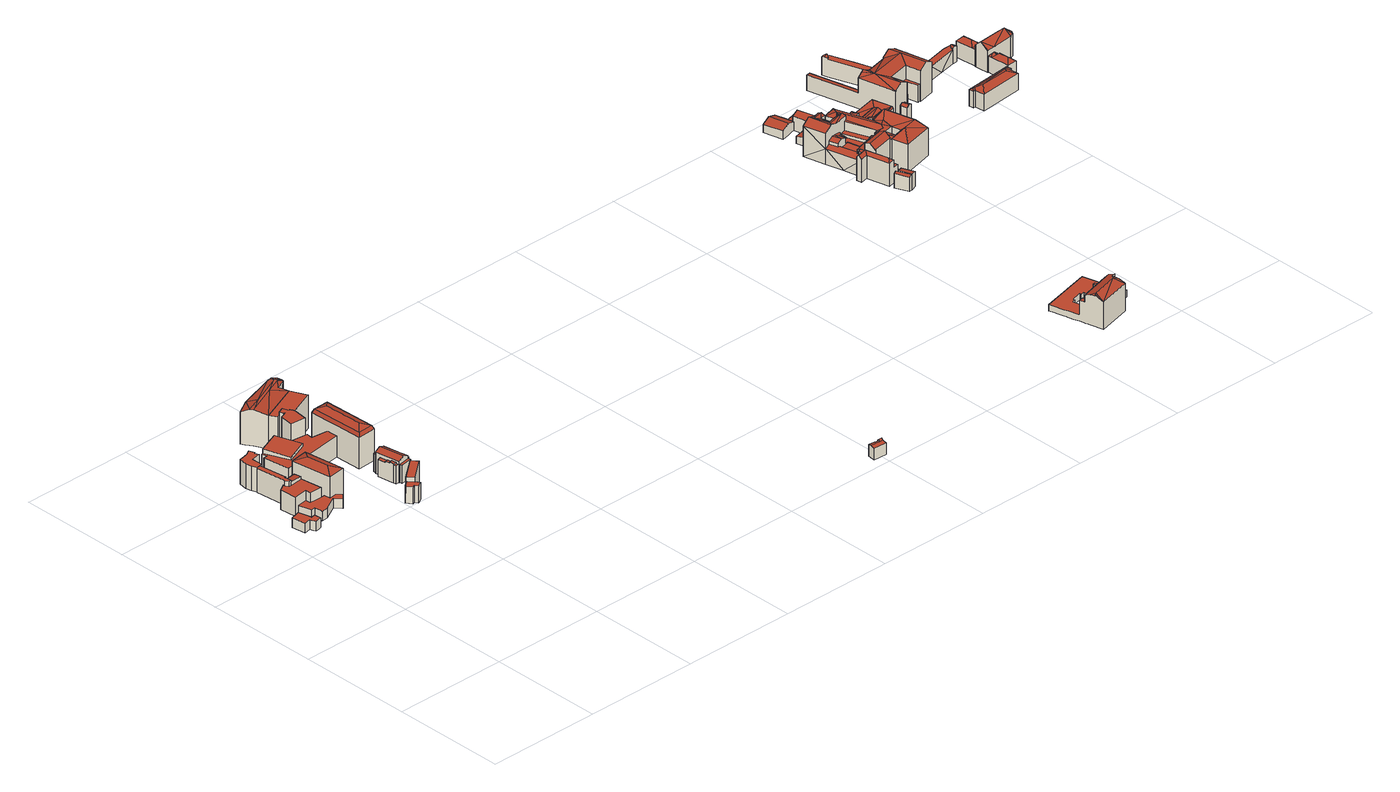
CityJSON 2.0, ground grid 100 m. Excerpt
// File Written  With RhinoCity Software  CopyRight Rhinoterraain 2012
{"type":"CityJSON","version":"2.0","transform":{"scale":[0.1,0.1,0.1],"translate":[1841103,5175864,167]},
"CityObjects":{
"building1":{"type":"Building","attributes":{"name":"inconnu"},"children":["building1-1"]},
"building1-1":{"type":"BuildingPart","attributes":{"measuredHeight":8.42},"parents":["building1"],"geometry":[{"type":"Solid","lod":"2","boundaries":[[[[0,1,2,3,4,5,6,7]],[[8,0,7,9]],[[10,1,0,8]],[[11,2,1,10]],[[2,11,12,3]],[[3,12,13,4]],[[5,4,13,14,15]],[[6,5,15,16,17]],[[9,7,6,17]],[[15,14,13,12,11,10,8,9,17,16]]]],"semantics":{"surfaces":[{"type":"RoofSurface"},{"type":"WallSurface"},{"type":"GroundSurface"}],"values":[[0,1,1,1,1,1,1,1,1,2]]}}]},
"building2":{"type":"Building","attributes":{"name":"inconnu"},"children":["building2-1"]},
"building2-1":{"type":"BuildingPart","attributes":{"measuredHeight":33.27},"parents":["building2"],"geometry":[{"type":"Solid","lod":"2","boundaries":[[[[18,19,20]],[[21,18,20,22]],[[18,21,23,24,25,26]],[[27,26,28]],[[18,26,27,19]],[[19,27,28,20]],[[22,20,28,29]],[[26,25,29,28]],[[30,31,32,33,34,35]],[[36,37,38,39,40,41,42,43,44,45,46,47,48,49]],[[50,51,52,53,54,55,56,57,58,59,60,61]],[[62,63,64,65,66,67,68,69,70]],[[71,72,73]],[[74,75,76,77]],[[73,72,75]],[[73,75,74]],[[78,79,80,81]],[[82,83,79,78]],[[82,65,83]],[[84,65,82]],[[72,84,75]],[[85,86,76,82,78,87,88]],[[75,84,82,76]],[[78,81,89]],[[77,76,86]],[[90,77,86]],[[90,86,91]],[[92,78,89]],[[87,78,92]],[[88,87,92,93]],[[94,88,93]],[[95,85,88,94,96]],[[97,91,86,95,98,99]],[[86,85,95]],[[100,101,102,103,104]],[[105,106,107,108,109,110,111,112,113]],[[114,115,116]],[[117,118,119,120]],[[115,117,120,116]],[[115,114,121,118,117]],[[122,123,124,125,126,127,128,129,130,131,132,133,134,135,136]],[[137,138,139,140,141,142,143,144,145,146,147,148]],[[149,150,151,152,153,154,155,156,157,158,159,160,161]],[[162,163,164,165,166,167,168,169,170,171]],[[172,173,174,175,176,177]],[[178,179,180,181]],[[182,183,184,185]],[[186,187,188,189]],[[190,191,192,193]],[[194,195,196,197,198,199,200,201,202]],[[203,204,205,206,207,208,209,210,211]],[[212,213,214,215,216,217]],[[218,214,213,219,220,221,222,223,224,225,226]],[[227,22,29,228]],[[229,21,22,227]],[[25,24,23,21,229,230,44,43,231,232]],[[25,232,228,29]],[[49,233,234,30,35,34,36]],[[235,236,31,30,234]],[[33,32,31,236,237,238,38,37]],[[33,37,36,34]],[[239,39,38,238]],[[39,239,240,40]],[[241,242,41,40,240]],[[41,242,243,42]],[[42,243,231,43]],[[244,45,44,230]],[[45,244,245,46]],[[246,47,46,245]],[[47,246,247,48]],[[248,233,49,48,247]],[[50,67,249,250,51]],[[52,51,250,251,252]],[[52,252,253,53]],[[254,54,53,253]],[[255,55,54,254]],[[56,55,255,256,257]],[[56,257,258,57]],[[259,62,70,59,58,57,258,260]],[[62,259,261,63]],[[262,263,264,79,83,64,63,261]],[[65,265,266,66]],[[66,266,249,67]],[[267,268,95,96,269]],[[270,98,95,268]],[[271,99,98,270]],[[272,97,99,271]],[[273,274,91,97,272]],[[275,276,90,91,274]],[[277,278,77,90,276]],[[279,74,77,278]],[[280,73,74,279]],[[281,71,73,280]],[[65,84,72,71,281,282,283,284,285,265]],[[79,264,286,80]],[[80,286,287,81]],[[81,287,288,89]],[[289,92,89,288]],[[290,291,93,92,289]],[[292,94,93,291]],[[269,96,94,292]],[[83,65,64]],[[67,50,61,68]],[[69,60,59,70]],[[68,61,60,69]],[[293,100,104,294]],[[102,137,148,103]],[[295,294,104,103,148]],[[105,101,100,106]],[[296,297,107,106,100,293]],[[298,109,108,299]],[[111,110,109,298,300,140,139]],[[111,139,138,112]],[[113,112,138,137,102]],[[301,116,120,302]],[[303,304,114,116,301]],[[118,121,114,304,305,124,123]],[[120,119,118,123,122,306,302]],[[306,122,136,307]],[[308,309,125,124,305]],[[128,310,311,129]],[[129,311,312,130]],[[131,130,312,313,314,132]],[[133,132,314,315,316]],[[133,316,317,134]],[[134,317,318,135]],[[135,318,307,136]],[[319,320,141,140,300]],[[141,320,321,142]],[[144,143,142,321,310,128,127]],[[144,127,126,145]],[[145,126,125,146]],[[322,323,147,146,125,309]],[[295,148,147,323]],[[161,324,325,149]],[[326,150,149,325]],[[327,151,150,326]],[[328,152,151,327]],[[329,330,153,152,328]],[[331,154,153,330]],[[154,331,332,155]],[[156,155,332,299,108]],[[158,157,156,108,107,297,333]],[[334,159,158,333]],[[159,334,335,160]],[[336,324,161,160,335]],[[101,105,113,102]],[[337,164,163,338]],[[339,340,165,164,337]],[[341,342,166,165,340]],[[166,342,343,167]],[[167,343,344,168]],[[169,168,344,345,346]],[[169,346,347,170]],[[348,171,170,347]],[[349,172,177,350]],[[351,352,173,172,349]],[[175,174,173,352,338,163,162]],[[177,176,175,162,171,348,350]],[[178,353,354,179]],[[179,354,355,180]],[[186,183,182,191,190,356,357,358,359,353,178,187]],[[187,178,181,188]],[[360,356,190,193,361]],[[362,194,202,363]],[[197,364,365,198]],[[198,365,366,199]],[[367,200,199,366]],[[200,367,368,201]],[[363,202,201,368]],[[369,370,203,211,371]],[[372,373,204,203,370]],[[374,205,204,373]],[[375,206,205,374]],[[206,375,376,207]],[[210,377,371,211]],[[215,214,218,226,378,379,364,197,196,195]],[[362,377,210,209,212,217,216,215,195,194]],[[207,376,380,381,220,219,213,212,209,208]],[[355,378,226,225,224,223,222,221,220,381,361,193,192,185,184,189,188,181,180]],[[191,182,185,192]],[[183,186,189,184]],[[323,322,309,308,305,304,303,301,302,306,307,318,317,316,315,314,313,312,311,310,321,320,319,300,298,299,332,331,330,329,328,327,326,325,324,336,335,334,333,297,296,293,294,295]],[[245,244,230,229,227,228,232,231,243,242,241,240,239,238,237,236,235,234,233,248,247,246]],[[363,368,367,366,365,364,379,378,355,354,353,359,358,357,356,360,361,381,380,376,375,374,373,372,370,369,371,377,362]],[[263,262,261,259,260,258,257,256,255,254,253,252,251,250,249,266,265,285,284,283,282,281,280,279,278,277,276,275,274,273,272,271,270,268,267,269,292,291,290,289,288,287,286,264]],[[348,347,346,345,344,343,342,341,340,339,337,338,352,351,349,350]]]],"semantics":{"surfaces":[{"type":"RoofSurface"},{"type":"WallSurface"},{"type":"GroundSurface"}],"values":[[0,0,0,0,0,0,0,0,0,0,0,0,0,0,0,0,0,0,0,0,0,0,0,0,0,0,0,0,0,0,0,0,0,0,0,0,0,0,0,0,0,0,0,0,0,0,0,0,0,0,0,0,0,1,1,1,1,1,1,1,1,1,1,1,1,1,1,1,1,1,1,1,1,1,1,1,1,1,1,1,1,1,1,1,1,1,1,1,1,1,1,1,1,1,1,1,1,1,1,1,1,1,1,1,1,1,1,1,1,1,1,1,1,1,1,1,1,1,1,1,1,1,1,1,1,1,1,1,1,1,1,1,1,1,1,1,1,1,1,1,1,1,1,1,1,1,1,1,1,1,1,1,1,1,1,1,1,1,1,1,1,1,1,1,1,1,1,1,1,1,1,1,1,1,1,1,1,1,1,1,1,1,2,2,2,2,2]]}}]},
"building3":{"type":"Building","attributes":{"name":"inconnu"},"children":["building3-1"]},
"building3-1":{"type":"BuildingPart","attributes":{"measuredHeight":12.06},"parents":["building3"],"geometry":[{"type":"Solid","lod":"2","boundaries":[[[[382,383,384,385]],[[382,385,386]],[[387,382,386]],[[388,389,390,391,383,392,393]],[[383,391,394,395,396,384]],[[397,398,399,388,393,387,386]],[[386,385,384,400,401,402,397]],[[388,399,403,389]],[[404,405,390,389,403]],[[406,407,408,394,391,390,405]],[[395,394,408,409,410,396]],[[400,384,396,410]],[[393,392,383,382,387]],[[402,401,400,410,409,408,407,406,405,404,403,399,398,397]]]],"semantics":{"surfaces":[{"type":"RoofSurface"},{"type":"WallSurface"},{"type":"GroundSurface"}],"values":[[0,0,0,0,0,1,1,1,1,1,1,1,1,2]]}}]},
"building4":{"type":"Building","attributes":{"name":"inconnu"},"children":["building4-1"]},
"building4-1":{"type":"BuildingPart","attributes":{"measuredHeight":28.03},"parents":["building4"],"geometry":[{"type":"Solid","lod":"2","boundaries":[[[[411,412,413,414,415,416]],[[417,418,419]],[[420,421,422]],[[423,420,422]],[[424,421,420]],[[424,420,423]],[[425,426,427,428]],[[429,430,431,432,433,434]],[[435,436,437,438,439,440,441,442,443,419,444,445,446,447,448]],[[449,435,448]],[[450,451,444,452,453]],[[444,454,452]],[[419,454,444]],[[455,456,454,419]],[[445,444,451]],[[457,458,459,460,461,462,463,464,465,466,467,468,469,470,471,472,473,474,475,476],[477,478,479,480,481,482]],[[449,483,484,411,416,415,435]],[[485,412,411,484]],[[414,413,412,485,486,437,436]],[[414,436,435,415]],[[456,455,418,417,443,442,441,426,425,469,468,467,466,465,487,488,489,490,491,492,493,494,495,496,497,498,499,500,501,454]],[[479,424,423,480]],[[421,424,479,478,477]],[[422,421,477,482,481]],[[480,423,422,481]],[[502,503,463,429,434]],[[430,462,504,505,431]],[[433,432,431,505,506,507,502,434]],[[508,509,461,447,446]],[[460,510,483,449,448,447,461]],[[511,473,472,471,427,426,441,440,439,438,437,486,512]],[[454,501,513,452]],[[514,515,516,517,518,445,451,450,453,452,513]],[[446,445,518,519,508]],[[476,520,521,457]],[[457,521,522,458]],[[458,522,523,459]],[[459,523,510,460]],[[461,509,504,462]],[[524,525,464,463,503]],[[487,465,464,525]],[[526,474,473,511]],[[474,526,527,475]],[[520,476,475,527]],[[462,430,429,463]],[[469,425,428,470]],[[470,428,427,471]],[[443,417,419]],[[418,455,419]],[[513,501,500,499,498,497,496,495,494,493,492,491,490,489,488,487,525,524,503,502,507,506,505,504,509,508,519,518,517,516,515,514],[510,523,522,521,520,527,526,511,512,486,485,484,483]]]],"semantics":{"surfaces":[{"type":"RoofSurface"},{"type":"WallSurface"},{"type":"GroundSurface"}],"values":[[0,0,0,0,0,0,0,0,0,0,0,0,0,0,0,0,1,1,1,1,1,1,1,1,1,1,1,1,1,1,1,1,1,1,1,1,1,1,1,1,1,1,1,1,1,1,1,1,1,2]]}}]},
"building5":{"type":"Building","attributes":{"name":"inconnu"},"children":["building5-1"]},
"building5-1":{"type":"BuildingPart","attributes":{"measuredHeight":14.2},"parents":["building5"],"geometry":[{"type":"Solid","lod":"2","boundaries":[[[[528,529,530,531,532,533]],[[534,535,536,537,538,539,540]],[[541,542,543,544]],[[545,546,544,543,547,548,549]],[[550,551,552,553,554,555]],[[556,557,528,533,558]],[[559,529,528,557]],[[560,561,562,532,531,534,540]],[[532,562,558,533]],[[538,537,536,548,547,563,564,565]],[[540,539,538,565,566,567,568,560]],[[559,569,570,546,545,549,530,529]],[[571,572,573,541,544,546,570,574]],[[542,541,573,575,576]],[[547,543,542,576,577,578,563]],[[530,549,548,536,535,534,531]],[[579,580,550,555,581]],[[582,583,551,550,580]],[[551,583,584,552]],[[555,554,553,552,584,585,586,587,588,581]],[[587,586,585,584,583,582,580,579,581,588]],[[560,568,567,566,565,564,563,578,577,576,575,573,572,571,574,570,569,559,557,556,558,562,561]]]],"semantics":{"surfaces":[{"type":"RoofSurface"},{"type":"WallSurface"},{"type":"GroundSurface"}],"values":[[0,0,0,0,0,1,1,1,1,1,1,1,1,1,1,1,1,1,1,1,2,2]]}}]},
"building6":{"type":"Building","attributes":{"name":"inconnu"},"children":["building6-1"]},
"building6-1":{"type":"BuildingPart","attributes":{"measuredHeight":32.62},"parents":["building6"],"geometry":[{"type":"Solid","lod":"2","boundaries":[[[[589,590,591,592]],[[593,594,595,596]],[[591,590,595,594]],[[591,594,593]],[[592,591,593]],[[597,598,592,593,599]],[[600,601,589,592]],[[599,593,596,602]],[[597,599,602]],[[598,600,592]],[[598,601,600]],[[603,604,605,606,607,608,609,610]],[[611,612,613,614]],[[615,616,617,618]],[[619,620,616]],[[621,619,616]],[[615,621,616]],[[616,620,622]],[[623,616,624]],[[617,616,623]],[[625,622,626]],[[627,622,625]],[[616,622,627]],[[616,627,628,624]],[[629,630,624,631,632]],[[624,628,633,634,631]],[[635,623,624,630]],[[636,637,638]],[[639,636,638]],[[636,640,637]],[[641,636,639]],[[642,643,644,645]],[[646,647,648]],[[643,649,650]],[[650,649,640,636]],[[644,636,641]],[[646,643,642,647]],[[643,650,636,644]],[[647,642,645,648]],[[651,652,653]],[[654,651,653,655]],[[656,652,651,654]],[[657,658,659]],[[660,657,661]],[[662,660,661]],[[656,654,655,658]],[[661,657,663]],[[660,656,658,657]],[[662,656,660]],[[663,657,664]],[[657,659,664]],[[665,666,667]],[[668,669,666]],[[668,670,669]],[[668,666,665]],[[671,672,668,665,673,674]],[[675,665,676]],[[677,665,675]],[[673,665,677]],[[665,678,676]],[[665,667,678]],[[679,680,681,682,683]],[[684,685,686,687,688]],[[689,690,691,692]],[[693,694,690,689]],[[695,696,697,698,699]],[[700,701,702,703]],[[704,700,703]],[[705,706,707]],[[708,706,705]],[[705,707,709]],[[710,711,705]],[[710,705,709]],[[712,713,714,715,716,717]],[[718,719,720,721,722,723,724,725]],[[726,727,719]],[[727,720,719]],[[728,726,719,729]],[[730,731,732]],[[733,734,732,735,736]],[[735,732,731,737,738]],[[739,740,741,742,731,730]],[[743,744,745,746]],[[747,748,749,750,743,746,751,752,753]],[[746,745,751]],[[754,755,756,743,750,757]],[[743,756,758,759,744]],[[760,761,762,763]],[[762,764,765]],[[761,766,764,762]],[[767,768,769,770,771,772,773]],[[774,775,776,769,768,777]],[[778,779,780,781,782,783]],[[784,785,786,787,788,699,789,790,791,792]],[[793,794,763]],[[793,763,711]],[[795,796,797]],[[795,797,798,765]],[[711,763,799,765,798]],[[800,801,802,803,804,805,806,807]],[[808,809,801]],[[810,809,808]],[[811,808,801]],[[812,802,801,809]],[[813,814,815]],[[816,813,815,817]],[[816,818,819,820,813]],[[821,822,816,817]],[[823,824,825,826,827,828,829,830,831,832,833,834]],[[835,836,837,838]],[[836,824,823,837]],[[825,824,836,835]],[[839,840,841,821,842]],[[841,843,821]],[[842,821,817,844,829]],[[845,829,844]],[[830,829,845]],[[843,818,816]],[[821,843,816,822]],[[773,846,847,814,813]],[[820,773,813]],[[848,849,828,827]],[[829,828,850,839,842]],[[850,851,839]],[[852,853,850,828]],[[854,852,828]],[[849,855,854,828]],[[856,857,858]],[[857,859,858]],[[858,859,860]],[[861,858,860]],[[862,856,858]],[[862,858,861,863]],[[864,833,865,866]],[[867,845,865]],[[833,868,865]],[[831,867,865,868]],[[869,866,865,861,860]],[[870,863,861]],[[845,870,861,865]],[[871,872,873,874,875,876,877,878,879,880]],[[881,882,883,884,885,886,887]],[[888,889,890]],[[889,891,890]],[[704,891,889]],[[727,892,893,894,895]],[[896,704,703,897]],[[898,899,900,901,902,903,892]],[[898,892,727,891]],[[704,898,891]],[[904,905,898,704,896]],[[906,907,908,909]],[[910,911,912,913]],[[914,915,912]],[[911,914,912]],[[912,915,916]],[[917,916,918]],[[913,912,916,917,919,920]],[[913,920,921]],[[922,923,924,925,926]],[[927,923,922,928]],[[929,928,922]],[[930,931,932,933,934,935]],[[934,933,936,937]],[[938,939,940,941,942,943,944]],[[945,946,947,948,949,950,939,951,952]],[[953,954,955,956]],[[956,955,957]],[[957,955,958]],[[955,959,958]],[[958,959,913,960]],[[961,962,963,964,919,965,966,967,968,930]],[[596,969,970,602]],[[971,597,602,970]],[[972,598,597,971]],[[598,972,973,601]],[[601,973,974,589]],[[589,974,975,590]],[[590,975,976,595]],[[969,596,595,976]],[[610,977,978,603]],[[606,979,980,607]],[[981,982,608,607,980]],[[609,608,982,983,984]],[[609,984,977,610]],[[985,611,614,986]],[[987,612,611,985]],[[620,619,613,612,987,988,989,990,991]],[[631,634,992,993,994,632]],[[995,629,632,994]],[[996,997,998,635,630,629,995]],[[635,998,999,623]],[[1000,1001,617,623,999]],[[1002,1003,618,617,1001]],[[1004,986,614,613,619,621,615,618,1003,1005]],[[626,622,620,991,1006,1007,1008]],[[979,606,605,627,625,626,1008]],[[627,605,604,628]],[[634,633,628,604,603,978,992]],[[1009,641,639,1010]],[[1011,644,641,1009]],[[644,1011,1012,645]],[[1013,648,645,1012]],[[1014,646,648,1013]],[[649,643,646,1014,1015,1016,1017,1018]],[[640,1019,1020,637]],[[637,1020,1021,638]],[[1010,639,638,1021]],[[659,1022,1023,664]],[[1024,663,664,1023]],[[1025,661,663,1024]],[[656,662,1026,1027,1028,652]],[[652,1028,1029,653]],[[1030,1031,655,653,1029]],[[1032,1033,658,655,1031]],[[658,1033,1022,659]],[[1034,1035,675,676,1036]],[[1037,1038,677,675,1035]],[[1039,673,677,1038]],[[640,649,1018,1040,672,671,674,673,1039,1019]],[[668,672,1040,1041,1042,670]],[[1043,667,666,669,670,1042,1044,1026,662,661,1025]],[[678,667,1043,1045,1046]],[[678,1046,1036,676]],[[1047,680,679,1048]],[[1049,1050,681,680,1047]],[[681,1050,1051,682]],[[682,1051,1052,683]],[[1053,684,688,1054]],[[1053,1048,679,685,684]],[[687,686,685,679,683,1052,1055]],[[687,1055,1054,688]],[[1056,1057,1058,693,689,692,1059]],[[693,1058,1060,694]],[[690,694,1060,1061,1062,691]],[[1059,692,691,1062]],[[696,878,877,697]],[[1063,1064,1065,897,703,702,1066]],[[704,889,700]],[[702,701,700,889,888,1067,1068,1066]],[[1069,1070,711,710,1071]],[[706,1072,1073,707]],[[707,1073,1074,709]],[[1071,710,709,1074]],[[717,766,1075,1076,712]],[[1077,713,712,1076]],[[850,718,725,724,723,722,721,720,895,894,893,892,903,902,875,874,740,739,730,732,734,733,810,808,811,779,778,783,851]],[[1078,890,891,726,728,729,852,1079]],[[736,809,810,733]],[[740,874,873,741]],[[803,737,731,742,741,873,872,884,883,882,881,804]],[[735,812,809,736]],[[789,698,697,877,876,1080,1081,755,754,757,750,775,774,843,790]],[[759,758,756,755,1081,1082,1083,1084,1085,1086]],[[759,1086,1087,744]],[[744,1087,1088,745]],[[907,751,745,1088,1089,1090,908]],[[906,1091,1092,753,752,751,907]],[[761,760,1093,1094,1075,766]],[[769,776,775,750,749,748,747,770]],[[773,772,771,770,747,753,1092,1095,846]],[[780,779,811,801,800,781]],[[787,880,879,788]],[[699,698,789]],[[797,708,705,798]],[[1096,793,711,1070]],[[794,837,823,1097,1098,1093,760,763]],[[804,881,887,805]],[[1099,817,815,1100]],[[817,1099,1101,844]],[[832,831,868,833]],[[713,1077,1102,1097,823,834,833,714]],[[793,1096,1103,835,838,837,794]],[[1104,825,835,1103]],[[1105,1106,827,826,825,1104]],[[1107,1108,849,848,827,1106]],[[855,849,1108,1109,1110,854]],[[854,1110,1079,852]],[[851,783,782,839]],[[841,791,790,843]],[[847,846,1095,1111,1112]],[[867,830,845]],[[845,844,870]],[[870,844,1101,1113,863]],[[1113,1100,815,862,863]],[[857,847,1112,1114,1115,859]],[[860,859,1115,1116,1117]],[[1072,706,708,797,866,869,860,1117]],[[830,867,831]],[[814,856,862,815]],[[847,857,856,814]],[[781,800,807,791,841,840,839,782]],[[1118,1080,876]],[[875,1119,1118]],[[875,1118,876]],[[901,875,902]],[[1120,1119,875]],[[901,1120,875]],[[884,872,871,885]],[[1121,1122,1123,1124,1125,1126,1127,1128,1120,901,900,899,898,905,904,896,897,1065,1129,1130]],[[1131,1067,888,890,1078]],[[796,715,714,833,864,866,797]],[[887,886,885,871,880,787,786,785,784,792,806,805]],[[806,792,791,807]],[[820,819,818,843,774,777,768,767,773]],[[799,763,762,765]],[[764,766,717,716,795,765]],[[1091,906,909,1132]],[[1132,909,908,1090]],[[802,812,735,738,737,803]],[[853,852,729,719,718,850]],[[891,727,726]],[[720,727,895]],[[795,716,715,796]],[[705,711,798]],[[879,878,696,695,788]],[[788,695,699]],[[1133,1134,1135,911,910,913,959]],[[914,911,1135,1136,1137,915]],[[915,1137,1138,916]],[[916,966,918]],[[916,1138,1139,966]],[[1140,1141,967]],[[966,1139,1140]],[[966,1140,967]],[[1142,1143,1144,1145,1146,1147,1148,1149,929,922,926,947,946,945,952,951,938]],[[1150,1151,928,929,1149]],[[1152,927,928,1151]],[[949,924,923,927,1152,1153,1154,1155,950]],[[924,949,948,925]],[[925,948,947,926]],[[1156,1157,1158,935,934,937,1159]],[[931,968,967,932]],[[933,932,967,1141,1160,1161,1162,936]],[[1159,937,936,1162]],[[1163,1164,1165,1166,1142,938,944,953,956,957,1167]],[[940,950,1155,1168,941]],[[941,1168,1169,942]],[[1170,954,953,944,943,942,1169]],[[939,938,951]],[[950,940,939]],[[1171,1172,1167,957,958,960,1173]],[[954,1170,1174,955]],[[955,1174,1133,959]],[[930,935,961]],[[1175,1176,962,961,935,1158]],[[1177,1173,960,913,921,963,962,1176]],[[964,920,919]],[[968,931,930]],[[965,919,917]],[[965,917,918,966]],[[920,964,963,921]],[[1071,1074,1073,1072,1117,1116,1115,1114,1112,1111,1095,1092,1091,1132,1090,1089,1088,1087,1086,1085,1084,1083,1082,1081,1080,1118,1119,1120,1128,1127,1126,1125,1124,1123,1122,1121,1130,1129,1065,1064,1063,1066,1068,1067,1131,1078,1079,1110,1109,1108,1107,1106,1105,1104,1103,1096,1070,1069],[1099,1100,1113,1101],[1094,1093,1098,1097,1102,1077,1076,1075]],[[1023,1022,1033,1032,1031,1030,1029,1028,1027,1026,1044,1042,1041,1040,1018,1017,1016,1015,1014,1013,1012,1011,1009,1010,1021,1020,1019,1039,1038,1037,1035,1034,1036,1046,1045,1043,1025,1024]],[[1055,1052,1051,1050,1049,1047,1048,1053,1054]],[[975,974,973,972,971,970,969,976]],[[977,984,983,982,981,980,979,1008,1007,1006,991,990,989,988,987,985,986,1004,1005,1003,1002,1001,1000,999,998,997,996,995,994,993,992,978]],[[1157,1156,1159,1162,1161,1160,1141,1140,1139,1138,1137,1136,1135,1134,1133,1174,1170,1169,1168,1155,1154,1153,1152,1151,1150,1149,1148,1147,1146,1145,1144,1143,1142,1166,1165,1164,1163,1167,1172,1171,1173,1177,1176,1175,1158]],[[1062,1061,1060,1058,1057,1056,1059]]]],"semantics":{"surfaces":[{"type":"RoofSurface"},{"type":"WallSurface"},{"type":"GroundSurface"}],"values":[[0,0,0,0,0,0,0,0,0,0,0,0,0,0,0,0,0,0,0,0,0,0,0,0,0,0,0,0,0,0,0,0,0,0,0,0,0,0,0,0,0,0,0,0,0,0,0,0,0,0,0,0,0,0,0,0,0,0,0,0,0,0,0,0,0,0,0,0,0,0,0,0,0,0,0,0,0,0,0,0,0,0,0,0,0,0,0,0,0,0,0,0,0,0,0,0,0,0,0,0,0,0,0,0,0,0,0,0,0,0,0,0,0,0,0,0,0,0,0,0,0,0,0,0,0,0,0,0,0,0,0,0,0,0,0,0,0,0,0,0,0,0,0,0,0,0,0,0,0,0,0,0,0,0,0,0,0,0,0,0,0,0,0,0,0,0,0,0,0,0,0,0,1,1,1,1,1,1,1,1,1,1,1,1,1,1,1,1,1,1,1,1,1,1,1,1,1,1,1,1,1,1,1,1,1,1,1,1,1,1,1,1,1,1,1,1,1,1,1,1,1,1,1,1,1,1,1,1,1,1,1,1,1,1,1,1,1,1,1,1,1,1,1,1,1,1,1,1,1,1,1,1,1,1,1,1,1,1,1,1,1,1,1,1,1,1,1,1,1,1,1,1,1,1,1,1,1,1,1,1,1,1,1,1,1,1,1,1,1,1,1,1,1,1,1,1,1,1,1,1,1,1,1,1,1,1,1,1,1,1,1,1,1,1,1,1,1,1,1,1,1,1,1,1,1,1,1,1,1,1,1,1,1,1,1,1,1,1,1,1,1,1,1,1,1,1,1,1,1,1,1,1,2,2,2,2,2,2,2]]}}]}
},
"vertices":[
[122,2131,244],[95,2247,244],[7,2223,244],[29,2103,244],[87,2115,244],[105,2064,244],[164,2079,244],[157,2137,244],[122,2131,160],[157,2137,160],[95,2247,160],[7,2223,160],[29,2103,160],[87,2115,160],[96,2089,160],[105,2064,160],[134,2071,160],[164,2079,160],
[856,2871,529],[926,2809,556],[991,2875,529],[842,2883,500],[1004,2889,500],[848,2721,500],[851,2626,500],[859,2394,500],[871,2407,529],[937,2473,556],[1007,2412,529],[1021,2399,500],[482,2910,445],[290,2833,445],[291,2831,445],[376,2617,435],[569,2694,435],[536,2778,439],[569,2694,409],[376,2617,409],[291,2831,409],[271,2824,409],[286,2781,409],[250,2777,409],[284,2546,409],[851,2626,409],[848,2721,409],[701,2738,409],[708,2793,409],[557,2811,409],[567,2790,409],[536,2778,409],[627,3007,541],[640,2973,541],[647,2975,541],[649,2968,541],[595,2946,541],[581,2830,541],[708,2815,541],[724,2944,541],[717,2958,541],[708,2977,541],[699,2974,541],[677,3029,541],[717,2958,514],[975,3058,514],[913,3197,514],[571,3059,514],[600,2997,514],[627,3007,514],[677,3029,514],[699,2974,514],[708,2977,514],[458,3251,505],[497,3185,540],[579,3317,509],[903,3411,517],[645,3252,533],[926,3375,525],[913,3413,517],[936,3346,526],[876,3280,524],[950,3307,523],[965,3320,523],[800,3288,530],[913,3197,513],[511,3162,538],[934,3367,526],[929,3373,526],[938,3353,526],[937,3360,526],[976,3338,518],[922,3413,517],[931,3412,519],[976,3350,518],[974,3362,518],[971,3373,518],[961,3392,518],[966,3384,518],[940,3409,519],[955,3399,518],[948,3405,518],[158,2449,411],[148,2448,411],[155,2387,420],[262,2398,419],[257,2460,411],[148,2448,435],[158,2449,435],[128,2692,435],[94,2688,435],[89,2680,435],[116,2428,435],[117,2414,435],[134,2384,435],[155,2387,435],[286,2512,491],[376,2438,518],[441,2534,490],[402,2250,519],[337,2156,491],[407,2166,490],[491,2178,489],[329,2213,491],[407,2166,306],[337,2156,306],[329,2213,306],[294,2212,306],[183,2214,306],[182,2259,306],[95,2247,306],[122,2131,306],[157,2137,306],[164,2079,306],[165,2066,306],[220,2070,306],[346,2134,306],[398,2083,306],[441,2125,306],[155,2387,391],[134,2384,391],[117,2414,391],[116,2428,391],[53,2394,391],[66,2242,391],[95,2247,391],[182,2259,391],[183,2214,391],[294,2212,391],[270,2398,391],[262,2398,391],[223,2846,438],[205,2892,438],[185,2885,438],[164,2870,438],[78,2850,438],[64,2779,438],[76,2733,438],[94,2688,438],[128,2692,438],[149,2694,438],[144,2788,438],[227,2804,438],[213,2842,438],[867,1803,375],[828,1852,374],[790,1825,370],[789,1820,370],[780,1815,369],[816,1768,369],[834,1778,371],[853,1747,371],[895,1770,375],[872,1807,375],[1003,1999,415],[824,1856,415],[828,1852,415],[867,1803,415],[872,1807,415],[1046,1946,415],[909,2073,383],[912,2051,383],[940,2054,383],[937,2077,383],[897,2151,383],[903,2112,383],[930,2117,383],[923,2155,383],[903,2112,392],[909,2073,392],[937,2077,392],[930,2117,392],[886,2219,376],[897,2151,376],[923,2155,376],[912,2223,376],[1032,2126,382],[1043,2067,382],[994,2059,382],[946,2051,382],[949,2026,382],[1054,2042,382],[1048,2073,382],[1066,2076,382],[1057,2131,382],[1031,2282,384],[1012,2278,384],[1008,2306,384],[909,2291,384],[913,2267,384],[956,2275,384],[1004,2283,384],[1028,2150,384],[1052,2154,384],[1004,2283,410],[956,2275,431],[994,2059,431],[1043,2067,410],[1032,2126,410],[1028,2150,410],[946,2051,412],[913,2267,414],[905,2266,410],[912,2223,410],[923,2155,410],[930,2117,410],[937,2077,410],[940,2054,410],[941,2050,410],[1004,2889,223],[1021,2399,223],[842,2883,223],[848,2721,223],[851,2626,223],[859,2394,223],[536,2778,223],[482,2910,223],[386,2872,223],[290,2833,223],[290,2832,223],[291,2831,223],[271,2824,223],[286,2781,223],[268,2779,223],[250,2777,223],[284,2546,223],[701,2738,223],[708,2793,223],[557,2811,223],[567,2790,223],[551,2784,223],[627,3007,223],[640,2973,223],[644,2974,223],[647,2975,223],[649,2968,223],[595,2946,223],[581,2830,223],[645,2823,223],[708,2815,223],[724,2944,223],[717,2958,223],[721,2951,223],[975,3058,223],[944,3127,223],[913,3197,223],[876,3280,223],[571,3059,223],[600,2997,223],[964,3388,223],[961,3392,223],[966,3384,223],[955,3399,223],[948,3405,223],[940,3409,223],[935,3411,223],[931,3412,223],[926,3413,223],[922,3413,223],[917,3413,223],[913,3413,223],[903,3411,223],[579,3317,223],[458,3251,223],[478,3218,223],[497,3185,223],[511,3162,223],[541,3110,223],[950,3307,223],[965,3320,223],[976,3338,223],[976,3350,223],[975,3356,223],[974,3362,223],[971,3373,223],[158,2449,223],[257,2460,223],[262,2398,223],[143,2570,223],[128,2692,223],[89,2680,223],[94,2688,223],[116,2428,223],[441,2534,223],[491,2178,223],[364,2523,223],[286,2512,223],[329,2213,223],[407,2166,223],[441,2125,223],[311,2212,223],[294,2212,223],[95,2247,223],[122,2131,223],[157,2137,223],[164,2079,223],[165,2066,223],[193,2068,223],[220,2070,223],[346,2134,223],[398,2083,223],[84,2411,223],[53,2394,223],[66,2242,223],[282,2305,223],[270,2398,223],[213,2842,223],[223,2846,223],[205,2892,223],[185,2885,223],[164,2870,223],[121,2860,223],[78,2850,223],[64,2779,223],[76,2733,223],[149,2694,223],[144,2788,223],[227,2804,223],[220,2823,223],[790,1825,223],[828,1852,223],[790,1823,223],[789,1820,223],[785,1818,223],[780,1815,223],[816,1768,223],[834,1778,223],[843,1763,223],[853,1747,223],[895,1770,223],[872,1807,223],[1003,1999,223],[1046,1946,223],[913,1928,223],[824,1856,223],[909,2073,223],[912,2051,223],[940,2054,223],[886,2219,223],[891,2185,223],[897,2151,223],[903,2112,223],[899,2221,223],[912,2223,223],[1032,2126,223],[1057,2131,223],[946,2051,223],[949,2026,223],[1054,2042,223],[1048,2073,223],[1066,2076,223],[1042,2218,223],[1031,2282,223],[1052,2154,223],[1021,2280,223],[1012,2278,223],[1008,2306,223],[909,2291,223],[913,2267,223],[1028,2150,223],[941,2050,223],[943,2050,223],[909,2267,223],[905,2266,223],
[3947,51,198],[3947,38,189],[3975,38,189],[3975,51,198],[3976,63,189],[3948,64,189],[3927,65,180],[3927,74,177],[3866,76,178],[3863,42,189],[3947,51,184],[3948,64,180],[3860,9,177],[3915,6,177],[3977,4,177],[3976,63,77],[3948,64,77],[3927,65,77],[3975,38,77],[3975,44,77],[3975,51,77],[3927,74,77],[3897,75,77],[3866,76,77],[3863,42,77],[3862,26,77],[3860,9,77],[3915,6,77],[3977,4,77],
[6529,435,261],[6510,431,261],[6514,411,261],[6515,407,261],[6534,411,261],[6533,415,261],[6382,322,276],[6391,287,276],[6416,300,286],[6742,563,117],[6728,535,100],[6770,547,100],[6759,591,100],[6717,580,100],[6358,418,190],[6369,373,190],[6407,383,190],[6398,427,190],[6819,489,69],[6727,467,69],[6766,383,69],[6776,388,69],[6798,398,69],[6842,419,69],[6534,411,254],[6515,407,254],[6514,411,252],[6493,406,252],[6465,398,252],[6407,383,252],[6369,373,251],[6373,359,257],[6382,322,273],[6648,360,287],[6673,398,275],[6707,406,275],[6693,458,253],[6644,445,253],[6533,415,253],[6692,326,265],[6687,343,273],[6701,289,248],[6699,298,252],[6409,213,248],[6391,287,287],[6400,250,267],[6563,630,61],[6566,616,61],[6598,624,61],[6644,445,61],[6693,458,61],[6727,467,61],[6819,489,61],[6737,788,61],[6293,679,61],[6302,645,61],[6325,550,61],[6334,515,61],[6358,418,61],[6398,427,61],[6407,383,61],[6465,398,61],[6493,406,61],[6448,584,61],[6478,593,61],[6474,609,61],[6728,535,61],[6725,546,61],[6717,580,61],[6759,591,61],[6770,547,61],[6738,538,61],[6533,415,7],[6529,435,7],[6510,431,7],[6514,411,7],[6293,679,7],[6302,645,7],[6313,598,7],[6325,550,7],[6330,532,7],[6334,515,7],[6346,466,7],[6358,418,7],[6369,373,7],[6371,366,7],[6373,359,7],[6382,322,7],[6391,287,7],[6400,250,7],[6409,213,7],[6842,419,7],[6819,489,7],[6727,467,7],[6766,383,7],[6776,388,7],[6798,398,7],[6707,406,7],[6693,458,7],[6644,445,7],[6493,406,7],[6504,408,7],[6701,289,7],[6700,294,7],[6699,298,7],[6692,326,7],[6687,343,7],[6673,398,7],[6690,402,7],[6474,609,7],[6563,630,7],[6566,616,7],[6598,624,7],[6778,638,7],[6737,788,7],[6448,584,7],[6478,593,7],
[6042,3115,746],[5885,3075,746],[5900,3008,746],[5955,3022,746],[5954,3029,746],[6058,3046,746],[5955,3022,842],[5900,3008,823],[5894,3007,821],[5896,2997,821],[5936,2829,821],[5950,2833,826],[6000,2847,842],[5712,3132,773],[5754,2963,773],[5825,2980,800],[5786,3149,800],[5885,3075,772],[5864,3166,771],[5896,2997,774],[5894,3007,774],[5900,3008,772],[5908,2884,763],[5783,2855,763],[5798,2791,777],[5801,2791,777],[5868,2810,776],[5921,2825,775],[6050,3080,700],[6042,3115,700],[6058,3046,700],[5885,3075,700],[6000,2847,700],[5955,3022,700],[5954,3029,700],[5896,2997,700],[5916,2913,700],[5936,2829,700],[5943,2831,700],[5950,2833,700],[5975,2840,700],[5875,3121,700],[5864,3166,700],[5786,3149,700],[5749,3140,700],[5712,3132,700],[5825,3157,700],[5733,3048,700],[5754,2963,700],[5825,2980,700],[5861,2989,700],[5914,2854,700],[5908,2884,700],[5921,2825,700],[5846,2869,700],[5783,2855,700],[5798,2791,700],[5799,2791,700],[5801,2791,700],[5834,2801,700],[5868,2810,700],
[7192,2405,753],[7199,2317,753],[7259,2389,783],[7210,2429,761],[7552,2459,762],[7512,2410,781],[7581,2351,754],[7575,2438,754],[7589,2483,754],[7169,2447,753],[7573,2460,762],[7190,2429,762],[7173,2403,753],[7593,2439,754],[6949,2748,757],[6921,2871,757],[6735,2828,757],[6764,2702,757],[6785,2708,757],[6764,2800,757],[6905,2836,757],[6928,2741,757],[6485,3443,738],[6446,3434,745],[6547,2987,745],[6592,2998,738],[6610,3002,917],[6636,2902,917],[6684,3011,877],[6682,3018,877],[6547,2987,877],[6620,2663,877],[6592,2998,905],[6693,2679,917],[6878,3055,877],[6973,2977,914],[6764,2702,877],[6765,2696,877],[6735,2828,877],[6921,2871,877],[7024,3097,877],[6949,3081,914],[7024,2755,914],[7097,2772,877],[6949,2748,877],[6951,2739,877],[6876,3064,877],[7631,2830,770],[7645,2814,753],[7652,2824,753],[7652,2836,753],[7638,2810,753],[7646,2845,753],[7616,2888,786],[7579,2843,753],[7633,2848,753],[7665,2852,753],[7563,2998,753],[7610,2965,786],[7649,3007,753],[7583,2805,753],[7602,2827,770],[7646,2527,787],[7605,2483,753],[7692,2489,753],[7639,2610,787],[7680,2655,753],[7594,2648,753],[7645,2672,770],[7645,2652,753],[7659,2657,753],[7616,2670,771],[7658,2690,753],[7591,2684,753],[7665,2680,753],[7665,2667,753],[7835,2767,851],[7658,2690,799],[7844,2708,799],[7580,2748,851],[7591,2684,799],[7586,2684,799],[7583,2805,799],[7575,2805,799],[7834,2827,799],[7638,2810,799],[7894,2789,799],[7898,2753,799],[7868,2817,799],[7878,2722,799],[6019,2007,742],[6012,2024,742],[5984,2012,736],[6031,1896,736],[6059,1905,742],[6071,2027,738],[6019,2007,748],[6059,1905,748],[6061,1901,748],[6113,1921,738],[6662,2635,777],[6677,2579,777],[6708,2588,761],[6694,2644,761],[6637,2629,761],[6652,2573,761],[5949,2340,815],[5925,2333,807],[5933,2298,807],[5959,2304,815],[5958,2307,815],[5960,2773,880],[5968,2775,879],[6015,2788,876],[6007,2819,892],[5926,2797,889],[6528,2602,815],[6380,2556,798],[6531,2594,798],[6377,2567,815],[6535,2604,798],[6495,2775,798],[6486,2774,816],[6276,2542,845],[6254,2534,845],[6256,2528,847],[6306,2544,847],[6286,2599,829],[6259,2593,829],[6107,2662,889],[6099,2689,904],[5974,2631,889],[6027,2644,889],[6033,2645,889],[6053,2650,889],[6080,2656,889],[6087,2658,889],[5959,2682,890],[5941,2650,900],[5990,2691,890],[6091,2717,889],[5930,2620,810],[5948,2541,810],[5955,2626,804],[6027,2644,792],[5974,2631,801],[5990,2609,792],[6013,2616,789],[6000,2553,792],[5994,2587,792],[5914,2617,804],[5881,2609,792],[5903,2530,792],[5911,2532,795],[5945,2277,836],[5926,2249,811],[5975,2053,811],[5995,2084,836],[5981,2211,819],[5970,2258,818],[5962,2292,817],[5959,2304,817],[6027,2063,811],[5995,2192,810],[5990,2214,810],[5914,2293,816],[5854,2279,816],[5858,2257,836],[5933,2298,817],[5860,2251,829],[5863,2234,811],[6240,2663,791],[6249,2630,805],[6450,2675,805],[6442,2711,791],[6286,2599,791],[6458,2642,791],[6259,2593,791],[6169,2290,882],[6166,2302,894],[5970,2258,894],[5981,2211,850],[5990,2214,850],[6168,2255,850],[6176,2257,850],[6154,2350,877],[5959,2304,877],[5962,2292,882],[6163,2312,891],[6080,2656,771],[6053,2650,765],[6069,2605,765],[6144,2388,765],[6179,2400,773],[6087,2658,773],[6068,2392,816],[5988,2376,807],[5953,2368,803],[5942,2366,801],[5949,2340,807],[5959,2304,816],[6154,2350,838],[6139,2386,828],[6130,2405,823],[6227,2716,816],[6240,2663,793],[6286,2599,793],[6306,2544,816],[6377,2567,816],[6528,2602,816],[6450,2675,791],[6144,2388,739],[6069,2605,739],[5994,2587,739],[6000,2553,739],[6030,2561,739],[6068,2392,739],[6130,2405,739],[6139,2386,739],[6033,2645,756],[6013,2616,745],[6027,2644,756],[6053,2650,756],[5990,2609,745],[6191,2285,859],[6204,2237,860],[6234,2258,852],[6179,2329,860],[6212,2346,852],[6163,2312,865],[6166,2302,865],[6169,2290,864],[6174,2370,861],[6175,2361,861],[6215,2657,848],[6181,2681,858],[6197,2714,848],[6159,2825,849],[6153,2842,849],[6117,2766,872],[6236,2412,871],[6251,2512,853],[6252,2515,852],[6252,2516,852],[6256,2528,849],[6254,2534,849],[6225,2722,849],[6206,2687,858],[6240,2663,849],[6227,2716,849],[6179,2400,849],[6144,2388,849],[6139,2386,849],[6224,2382,862],[6154,2350,849],[6291,2363,852],[6287,2448,871],[6168,2255,846],[6173,2238,847],[6064,2820,849],[6041,2814,849],[6107,2662,855],[6087,2658,849],[6091,2717,855],[6099,2689,855],[6070,2714,849],[6046,2798,849],[6204,2237,861],[6173,2238,851],[6264,2188,935],[6209,2096,853],[6474,2159,853],[6393,2217,935],[6234,2258,853],[6309,2276,853],[6306,2544,851],[6329,2482,934],[6377,2567,853],[6251,2512,855],[6252,2516,851],[6380,2556,853],[6291,2363,853],[5953,2368,772],[5911,2532,769],[5903,2530,766],[5881,2609,764],[5842,2599,746],[5914,2293,747],[5933,2298,756],[5925,2333,756],[5949,2340,767],[5942,2366,767],[6030,2561,736],[6000,2553,736],[5948,2541,736],[5911,2532,736],[5953,2368,736],[5988,2376,736],[6068,2392,736],[5968,2775,873],[5960,2773,878],[5990,2691,873],[5959,2682,888],[5914,2617,917],[5930,2620,910],[5955,2626,900],[5974,2631,892],[5950,2833,876],[6000,2847,876],[5868,2810,917],[5801,2791,884],[5798,2791,883],[5795,2790,881],[5842,2599,881],[5881,2609,900],[5936,2829,883],[5921,2825,890],[5995,2192,744],[6027,2063,744],[6081,2075,744],[6050,2205,744],[7149,2923,746],[7147,2922,746],[7174,2909,755],[7188,2930,748],[7151,2904,755],[7155,2882,746],[7181,2888,755],[7200,2909,747],[7204,2893,747],[7196,2913,747],[7189,2920,749],[7200,2932,751],[6717,3500,777],[6680,3484,777],[6687,3463,768],[6701,3468,768],[6718,3496,775],[6672,3508,769],[6694,3515,769],[6714,3507,777],[7481,2974,748],[7476,2961,745],[7477,2947,745],[7501,2950,754],[7497,2985,754],[7486,2983,750],[7523,2952,745],[7518,2989,745],[6843,3123,770],[6833,3120,770],[6804,3113,770],[6817,3069,758],[6862,3082,758],[6860,3089,760],[6850,3125,770],[6797,3260,773],[6724,3478,773],[6718,3496,773],[6701,3468,765],[6687,3463,760],[6804,3113,760],[6843,3123,773],[6814,3208,773],[6850,3125,761],[6860,3089,741],[7097,3140,741],[6882,3133,761],[7119,3191,761],[7187,2972,765],[7149,2923,742],[7200,2932,750],[7486,2983,753],[7418,2977,757],[7200,2932,758],[7189,2920,752],[7200,2909,745],[7204,2893,735],[7477,2947,733],[7476,2961,741],[7575,2438,609],[7593,2439,609],[7589,2483,609],[7169,2447,609],[7173,2403,609],[7192,2405,609],[7199,2317,609],[7581,2351,609],[6928,2741,609],[6949,2748,609],[6764,2702,609],[6785,2708,609],[6774,2754,609],[6764,2800,609],[6834,2818,609],[6905,2836,609],[6485,3443,609],[6592,2998,609],[6446,3434,609],[6497,3210,609],[6547,2987,609],[6584,2825,609],[6620,2663,609],[6951,2739,609],[7024,2755,609],[7097,2772,609],[7024,3097,609],[6949,3081,609],[6913,3072,609],[6876,3064,609],[6878,3055,609],[6781,3033,609],[6684,3011,609],[6683,3015,609],[6682,3018,609],[6610,3002,609],[6646,3010,609],[6657,2671,609],[6693,2679,609],[6765,2696,609],[7646,2845,609],[7652,2836,609],[7633,2848,609],[7665,2852,609],[7649,3007,609],[7563,2998,609],[7571,2920,609],[7579,2843,609],[7581,2824,609],[7583,2805,609],[7638,2810,609],[7645,2814,609],[7652,2824,609],[7659,2657,609],[7665,2667,609],[7665,2680,609],[7658,2690,609],[7591,2684,609],[7594,2648,609],[7605,2483,609],[7692,2489,609],[7686,2572,609],[7680,2655,609],[7662,2653,609],[7645,2652,609],[7896,2771,609],[7894,2789,609],[7898,2753,609],[7881,2803,609],[7868,2817,609],[7834,2827,609],[7575,2805,609],[7580,2748,609],[7586,2684,609],[7844,2708,609],[7589,2684,609],[7861,2715,609],[7878,2722,609],[6012,2024,609],[6019,2007,609],[5998,2018,609],[5984,2012,609],[6031,1896,609],[6059,1905,609],[6071,2027,609],[6113,1921,609],[6061,1901,609],[6678,2639,609],[6662,2635,609],[6637,2629,609],[6694,2644,609],[6652,2573,609],[6677,2579,609],[6708,2588,609],[6007,2819,609],[6003,2833,609],[6000,2847,609],[6015,2788,609],[5968,2775,609],[5991,2782,609],[6491,2774,609],[6486,2774,609],[6495,2775,609],[6380,2556,609],[6531,2594,609],[6535,2604,609],[6259,2593,609],[6276,2542,609],[6254,2534,609],[5990,2691,609],[6091,2717,609],[5914,2293,609],[5854,2279,609],[5858,2257,609],[5859,2254,609],[5860,2251,609],[5861,2243,609],[5863,2234,609],[5926,2249,609],[5975,2053,609],[6027,2063,609],[6081,2075,609],[5995,2192,609],[5990,2214,609],[6240,2663,609],[6249,2630,609],[6168,2255,609],[6227,2716,609],[6215,2657,609],[6228,2660,609],[6212,2346,609],[6234,2258,609],[6291,2363,609],[6234,2596,609],[6225,2722,609],[6197,2714,609],[6159,2825,609],[6153,2842,609],[6064,2820,609],[6041,2814,609],[6046,2798,609],[6070,2714,609],[6171,2247,609],[6173,2238,609],[6309,2276,609],[6191,2167,609],[6209,2096,609],[6341,2128,609],[6474,2159,609],[5878,2446,609],[5842,2599,609],[5795,2790,609],[5943,2831,609],[5936,2829,609],[5928,2827,609],[5921,2825,609],[5868,2810,609],[5834,2801,609],[5801,2791,609],[5798,2791,609],[5975,2840,609],[5950,2833,609],[5979,2733,609],[6050,2205,609],[7149,2923,609],[7148,2922,609],[7147,2922,609],[7151,2904,609],[7155,2882,609],[7181,2888,609],[7204,2893,609],[7341,2920,609],[7477,2947,609],[6843,3123,609],[6814,3208,609],[6797,3260,609],[6724,3478,609],[6718,3496,609],[6717,3498,609],[6717,3500,609],[6714,3507,609],[6704,3511,609],[6694,3515,609],[6672,3508,609],[6680,3484,609],[6687,3463,609],[6804,3113,609],[7507,2987,609],[7497,2985,609],[7486,2983,609],[7518,2989,609],[7489,2948,609],[7501,2950,609],[7523,2952,609],[6882,3133,609],[6866,3129,609],[6850,3125,609],[6846,3124,609],[7119,3191,609],[6817,3069,609],[6862,3082,609],[6860,3089,609],[7187,2972,609],[7153,3081,609],[7200,2932,609],[7097,3140,609],[7452,2980,609],[7418,2977,609],[7309,2954,609]
]}
